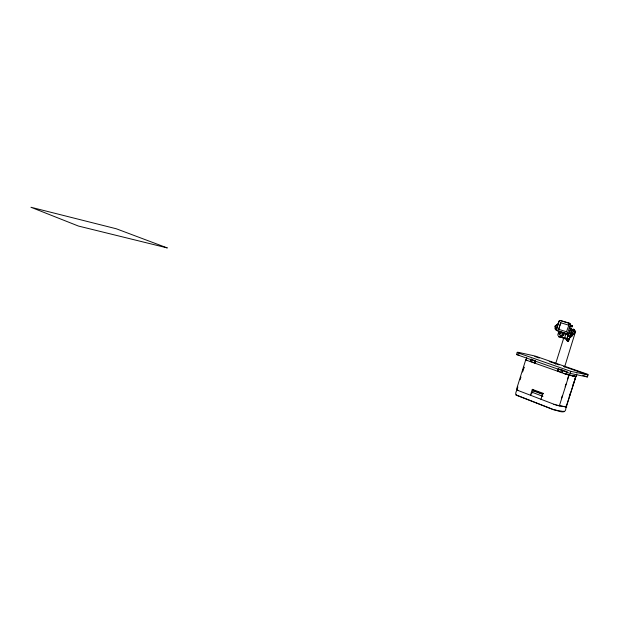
<?xml version="1.0" encoding="UTF-8"?>
<svg xmlns="http://www.w3.org/2000/svg" width="619" height="619" viewBox="0 0 619 619"><rect width="100%" height="100%" fill="white"/><g stroke="black" fill="none" stroke-linecap="round" stroke-linejoin="round"><path stroke-width="0.93" d="M567.097 340.698C568.745 341.479 568.745 340.048 568.652 339.676M567.383 340.992C567.971 341.564 566.872 338.307 567.368 339.537M574.378 330.523L574.765 330.708C575.639 331.892 574.618 334.972 572.915 334.26C571.368 332.86 574.386 330.159 574.092 330.515M572.915 334.26L572.908 332.233L574.246 330.561M573.589 334.446C573.55 334.724 575.763 331.598 574.765 330.708M566.942 340.141L567.391 340.837L567.151 340.404M567.329 340.86L568.358 340.806M568.203 341.015L567.197 340.767L567.314 340.303M567.275 340.713L567.917 341.131M557.085 330.484C555.05 330.948 560.009 319.257 559.119 321.238M558.864 321.64L556.52 329.339M568.784 323.884L569.294 323.489L569.062 324.248M567.468 340.968L567.902 340.814L567.445 340.551M567.368 339.297L564.188 338.338M566.996 339.653L567.399 340.458L567.236 339.367M569.294 328.186L569.434 327.552M567.375 339.019L566.989 339.073L567.948 338.926L563.406 337.61L568.056 338.864L567.871 339.436L563.22 338.191L564.079 338.369M563.661 366.487L588.019 374.944L587.377 376.956L570.238 373.419L516.563 354.548L517.174 352.59L519.96 353.201M518.598 390.597L516.408 389.661L525.701 359.918L526.537 360.142M526.761 357.596L525.995 360.049L527.458 360.66M516.408 389.661L517.027 389.63L517.871 386.929M520.115 379.741L520.958 377.041M523.202 369.845L524.045 367.152M522.575 372.042L524.014 367.438M564.28 411.658L553.634 409.778L517.159 395.51C514.196 395.433 516.447 389.181 517.848 390.295M531.071 359.105L530.305 361.566L531.21 359.136M534.677 362.889L535.334 360.792L531.179 359.353L530.522 361.442L534.537 362.858L535.334 360.792M534.785 363.136L535.559 360.66M532.309 389.366L530.46 395.278L532.441 392.361A5.192 2.755 -69.5 0 0 533.106 390.759L533.23 390.349A0.82 0.433 -69.6 0 0 533.044 389.49L532.309 389.366L543.575 393.491M560.884 322.785L558.524 329.285L566.772 331.861M560.621 322.708L558.818 329.362M557.665 335.258L558.686 332.008L563.313 333.231M562.756 337.703L558.516 336.674L558.694 336.102L562.911 337.223L562.377 337.587M542.84 393.367L540.967 399.332L541.377 399.402M555.537 364.065L563.553 338.585M564.133 338.477L564.311 337.904M566.478 331.784L568.861 325.23M564.783 337.533L565.812 334.26L570.416 335.483M571.298 328.426L571.693 328.55L569.55 327.915L570.068 326.267L570.981 326.523M566.996 339.119L567.871 339.436M567.089 340.063L567.151 339.723A4.534 2.337 -71.5 0 1 567.971 336.078A18.199 9.54 -71.7 0 0 569.751 331.575C570.006 330.082 570.494 329.927 569.627 331.536A18.199 9.54 -71.7 0 1 567.855 336.047A4.534 2.337 -71.5 0 0 567.035 339.684L567.298 340.396A1.602 0.828 -71.4 0 0 568.753 340.11A14.075 7.335 -71.5 0 0 570.277 336.303M557.518 371.176L558.307 368.645M557.611 371.013L558.423 368.901L557.611 371.013L561.975 372.537L562.656 370.386L559.135 369.172M570.71 334.508L570.161 336.264A14.075 7.335 -71.5 0 1 568.637 340.071L568.451 340.086M570.834 334.546L569.294 338.755M570.107 336.287L571.739 336.713L572.513 334.245M562.516 370.355L561.975 372.537M562.756 370.224L561.951 372.762L562.888 370.255M564.605 366.982L575.685 331.033M525.701 359.918L566.571 374.394L567.375 371.849L563.522 370.495M561.394 398.605L562.315 395.851M565.162 386.836L565.975 384.074M567.406 379.54L568.838 374.998L576.451 376.484L566.571 374.394M570.238 373.419L570.888 371.361L588.019 374.944M516.362 395.038L552.666 409.267C557.526 410.366 567.128 415.86 565.766 406.528M559.414 405.863L566.076 406.946L566.633 404.996M569.248 396.717L570.409 393.042M573.024 384.763L574.022 381.784M574.772 379.246L575.724 376.398M556.187 405.05L566.284 406.923L575.871 376.569L568.861 375.106M566.076 406.946L575.956 376.476M576.111 376.337L576.9 373.83M554.709 326.553L554.903 326.066M559.297 333.44C559.019 336.132 561.882 332.604 559.414 333.293M568.791 323.644L569.163 324.395M566.021 406.706L565.588 406.76M569.426 324.194L569.201 323.482M567.004 339.452L567.275 339.908M567.329 340.326L567.205 340.852M567.368 339.158L567.105 338.191M567.352 340.458L566.981 340.38M569.495 324.248L569.047 324.294M559.359 320.897L560.187 320.603L559.777 320.696M568.35 340.899L568.691 340.419M567.081 338.361L567.499 338.276M567.422 338.763L567.05 338.516L567.468 338.423M567.012 338.848L567.445 338.593M567.081 338.547L567.499 338.268M567.987 341.162L567.337 340.914M567.321 340.62L567.847 341.193M567.909 335.854L568.374 335.722M567.685 336.279L568.343 335.691L567.863 336.419M567.12 339.761L567.352 339.939M569.256 339.436L569.062 339.452M568.103 340.605L568.234 340.566M568.915 323.435L569.542 323.551M569.287 324.379L568.768 324.201M567.136 340.156L568.056 340.899M569.225 338.523L569.588 338.663M569.109 338.995L569.457 338.949M568.675 339.715L568.737 340.21M566.308 407.031L566.818 406.962L565.232 406.273M516.308 394.806L515.991 394.984M560.133 320.588L569.372 323.327C570.331 323.079 570.277 326.345 570.223 324.217M567.035 340.311L567.081 340.318A1.602 0.828 -71.4 0 0 568.637 340.071M569.704 338.299L569.441 338.013L569.41 338.616M569.263 338.516L569.232 338.686M575.871 376.569L568.838 374.998M516.563 354.548L519.349 355.151M517.538 352.165L534.994 356.01L587.957 374.379M567.383 338.531L567.136 338.075M569.766 337.61L569.882 337.479M558.516 336.674L562.733 337.788M563.22 338.191L567.824 339.328M567.847 332.426L570.261 325.122A1.578 1.431 -70.6 0 0 569.372 323.195L560.574 320.518A1.563 1.408 -70.9 0 0 558.764 321.601L556.481 328.867A1.563 1.408 -72.6 0 0 557.355 330.778L566.114 333.54A1.578 1.431 -72.4 0 0 567.956 332.465L567.027 333.401L566.145 333.417L557.402 330.662M569.55 327.915L570.463 328.163M570.006 330.5L570.184 330.561M571.817 326.801L572.204 326.902L570.068 326.267M569.913 330.732L570.084 330.786M571.414 325.888L570.896 325.741L571.716 325.996M560.59 322.7L568.59 325.153M558.686 332.008L565.812 334.26M570.084 336.194L571.739 336.713M558.694 336.102L562.88 337.309L562.501 337.185M563.584 373.443L569.07 375.075L559.328 405.956L553.858 404.315M534.793 356.467L539.304 358.03M549.231 361.481L559.15 364.924M582.874 375.377L587.377 376.956M517.174 352.59L570.888 371.361M559.831 369.187L562.122 369.984M567.561 340.667L568.025 340.86M555.197 404.718L518.126 390.512M533.23 390.349L542.878 394.017M533.106 390.759L542.747 394.435M532.441 392.361L542.956 396.384M569.449 323.474L568.729 323.544L568.853 324.24M563.538 411.233L564.489 411.558M559.646 331.165L560.566 332.751M566.284 333.254L567.205 334.848M556.837 329.842A2.979 1.571 -71.7 0 1 555.228 327.142A2.979 1.571 -71.7 0 1 558.106 324.542M556.837 329.532A2.638 1.393 -71.7 0 1 556.063 329.695M555.738 329.517A2.638 1.393 -71.7 0 1 555.413 327.142A2.638 1.393 -71.7 0 1 556.86 324.813M557.262 324.65A2.638 1.393 -71.7 0 1 557.642 324.666M572.722 334.848A3.025 1.555 -71.7 0 1 571.004 333.471A3.025 1.555 -71.7 0 1 572.482 329.672A3.025 1.555 -71.7 0 1 574.463 330.399M573.999 329.811A2.677 1.377 -71.7 0 1 574.246 330.159M572.854 334.57A2.677 1.377 -71.7 0 1 571.515 334.214A2.677 1.377 -71.7 0 1 571.546 331.823M571.801 331.173A2.677 1.377 -71.7 0 1 572.126 330.592M572.505 330.12A2.677 1.377 -71.7 0 1 572.915 329.795M572.73 334.531A2.677 1.377 -71.7 0 1 571.205 333.107A2.677 1.377 -71.7 0 1 572.792 329.757M573.194 329.587A2.677 1.377 -71.7 0 1 573.565 329.594M572.846 334.887A3.025 1.555 -71.7 0 1 571.128 333.509A3.025 1.555 -71.7 0 1 572.606 329.71A3.025 1.555 -71.7 0 1 574.587 330.438M558.779 333.494C559.406 336.241 560.86 331.614 558.779 333.494M560.837 335.343C561.216 336.991 562.098 334.206 560.837 335.343M561.062 335.405C561.441 337.046 562.307 334.275 561.062 335.405M562.4 334.647C563.035 337.401 564.497 332.759 562.4 334.647M562.841 334.763C563.476 337.517 564.938 332.883 562.841 334.763M566.996 338.941L567.391 339.119L566.996 338.941M571.198 329.316L569.89 328.929L571.198 329.316M572.196 326.136L571.685 325.981L572.196 326.136M572.219 325.594L571.205 325.292L572.204 325.594M167.176 247.894L78.427 226.051L30.95 207.264L116.326 228.782L167.176 247.894"/></g></svg>
